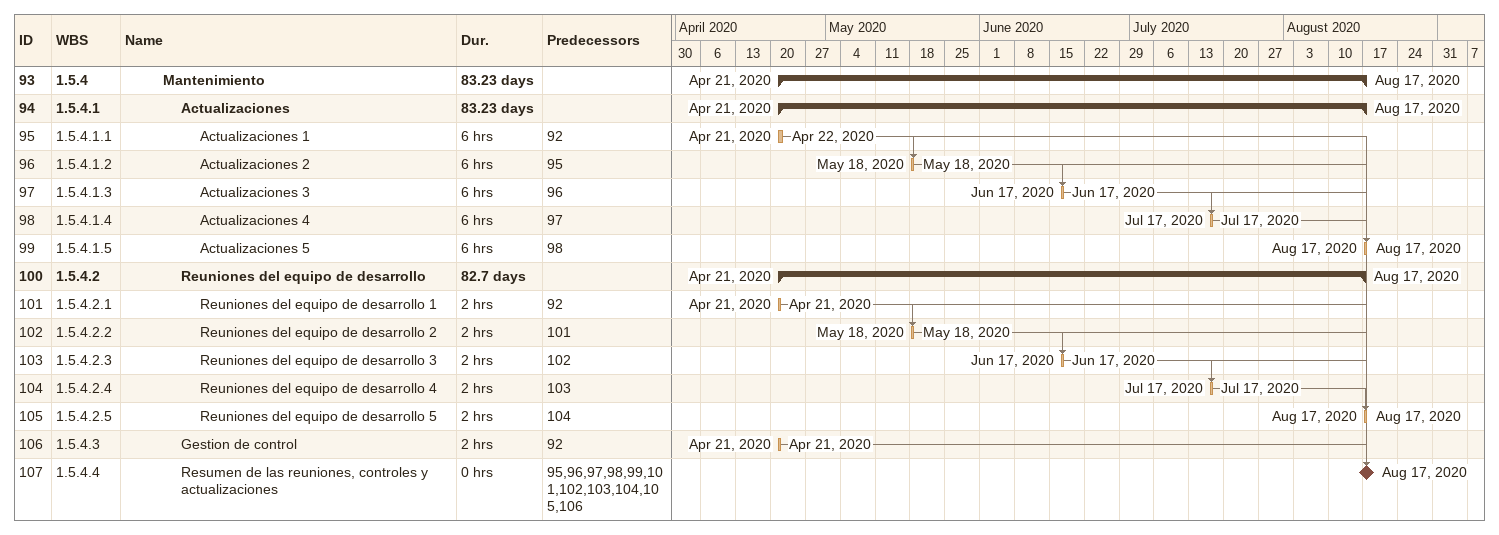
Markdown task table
| ID | WBS | Task | Duration | Start | Finish | Predecessors |
|---|---|---|---|---|---|---|
| 93 | 1.5.4 | **Mantenimiento** | 83.23d | 2020-04-21 | 2020-08-17 |  |
| 94 | 1.5.4.1 | **Actualizaciones** | 83.23d | 2020-04-21 | 2020-08-17 |  |
| 95 | 1.5.4.1.1 | Actualizaciones 1 | 6h | 2020-04-21 | 2020-04-22 | 92 |
| 96 | 1.5.4.1.2 | Actualizaciones 2 | 6h | 2020-05-18 | 2020-05-18 | 95 |
| 97 | 1.5.4.1.3 | Actualizaciones 3 | 6h | 2020-06-17 | 2020-06-17 | 96 |
| 98 | 1.5.4.1.4 | Actualizaciones 4 | 6h | 2020-07-17 | 2020-07-17 | 97 |
| 99 | 1.5.4.1.5 | Actualizaciones 5 | 6h | 2020-08-17 | 2020-08-17 | 98 |
| 100 | 1.5.4.2 | **Reuniones del equipo de desarrollo** | 82.7d | 2020-04-21 | 2020-08-17 |  |
| 101 | 1.5.4.2.1 | Reuniones del equipo de desarrollo 1 | 2h | 2020-04-21 | 2020-04-21 | 92 |
| 102 | 1.5.4.2.2 | Reuniones del equipo de desarrollo 2 | 2h | 2020-05-18 | 2020-05-18 | 101 |
| 103 | 1.5.4.2.3 | Reuniones del equipo de desarrollo 3 | 2h | 2020-06-17 | 2020-06-17 | 102 |
| 104 | 1.5.4.2.4 | Reuniones del equipo de desarrollo 4 | 2h | 2020-07-17 | 2020-07-17 | 103 |
| 105 | 1.5.4.2.5 | Reuniones del equipo de desarrollo 5 | 2h | 2020-08-17 | 2020-08-17 | 104 |
| 106 | 1.5.4.3 | Gestion de control | 2h | 2020-04-21 | 2020-04-21 | 92 |
| 107 | 1.5.4.4 | Resumen de las reuniones, controles y actualizaciones | 0h | 2020-08-17 | 2020-08-17 | 95, 96, 97, 98, 99, 101, 102, 103, 104, 105, 106 |
